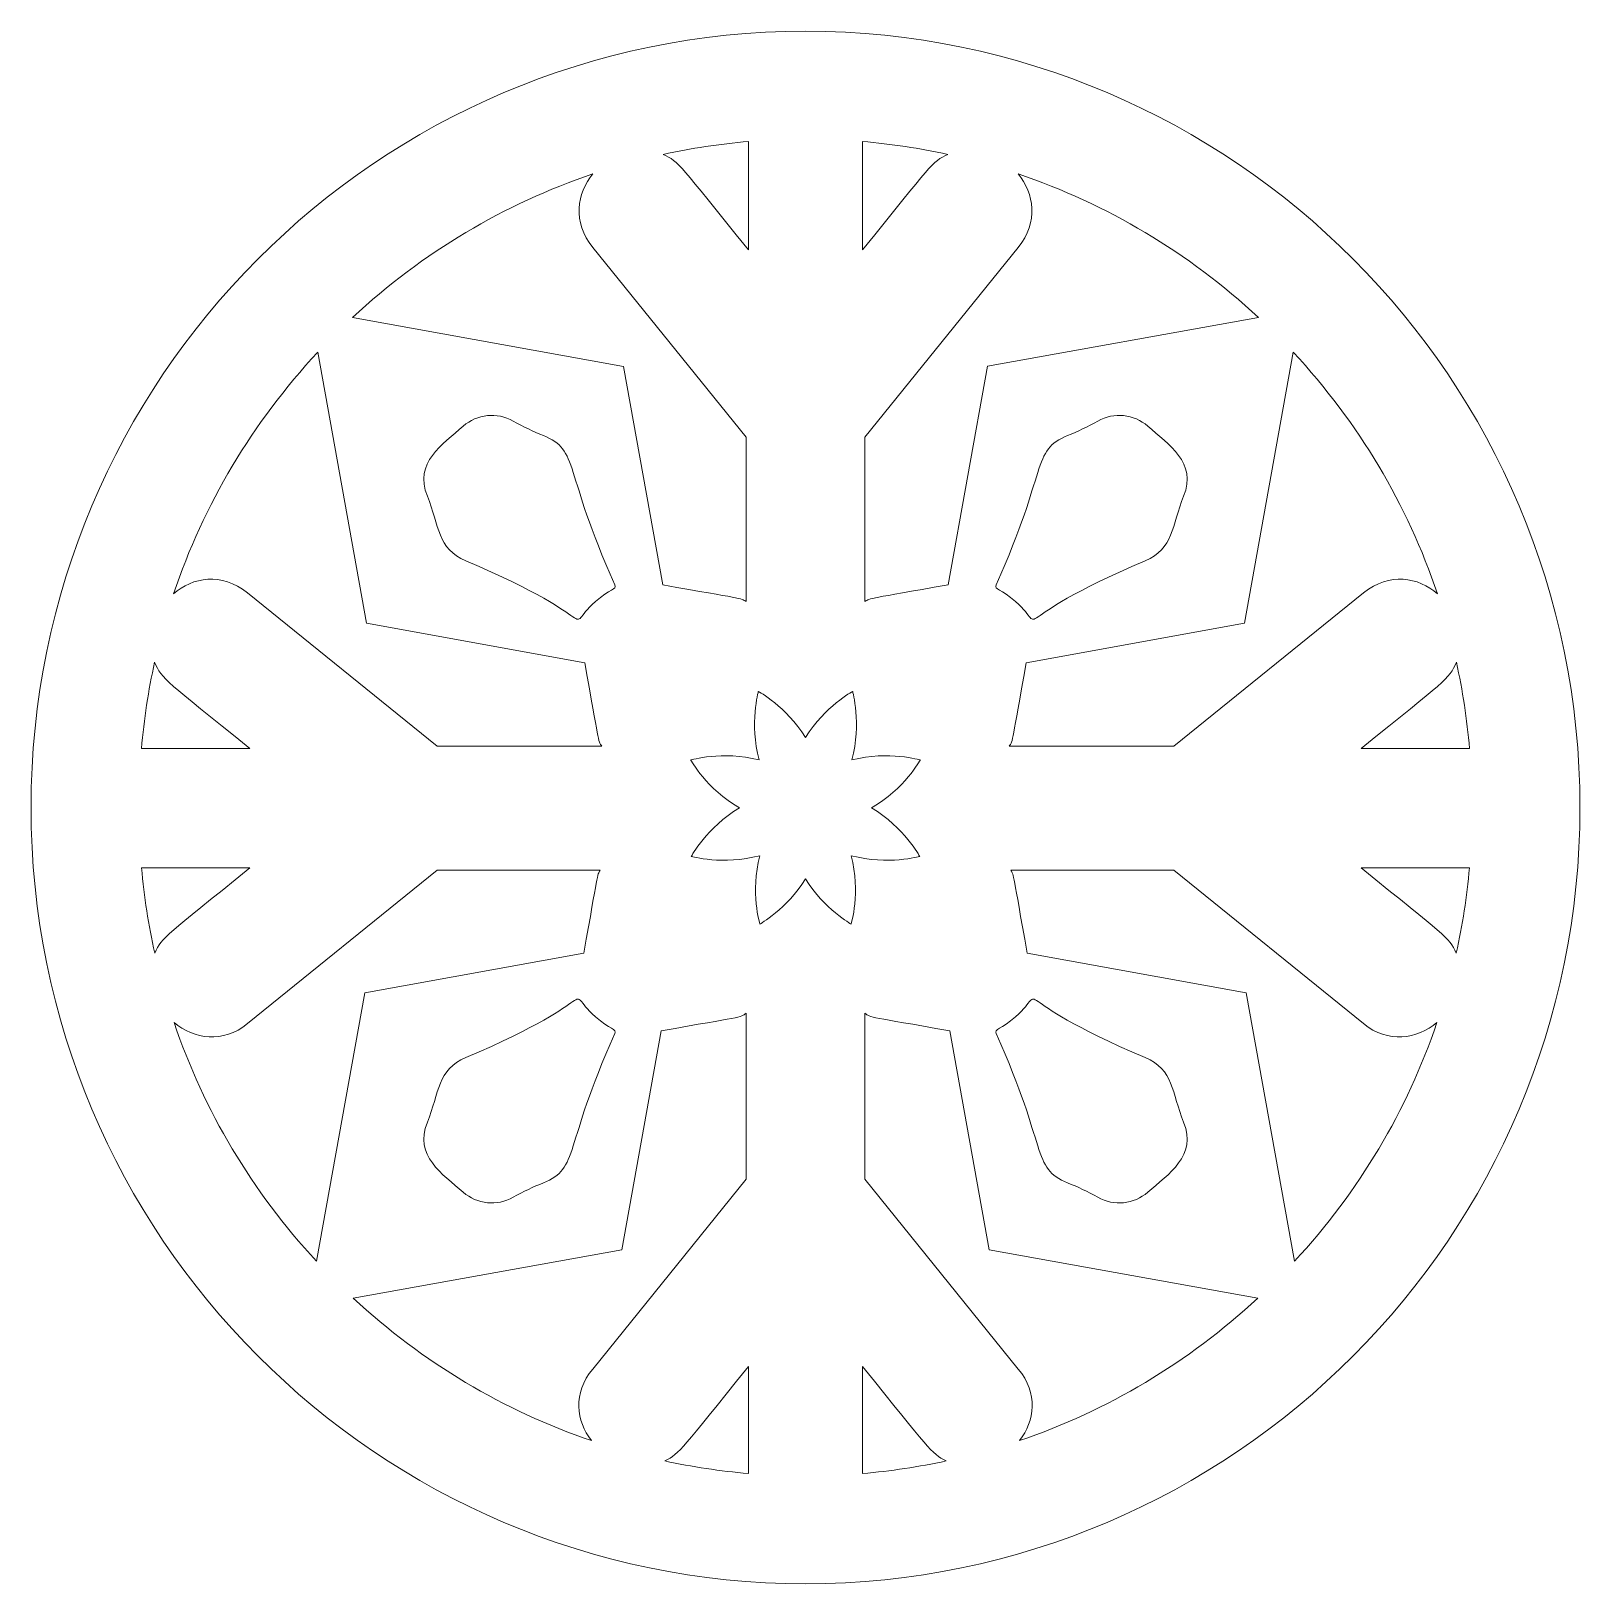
# Model space of a CAD drawing. Header units: inches. Extents: x 0.05 to 4.05, y 0.05 to 4.05.
import ezdxf

# ---------------------------------------------------------------- set-up
doc = ezdxf.new("R2010")
doc.units = ezdxf.units.IN
doc.header["$MEASUREMENT"] = 0
doc.layers.add('_U+0421_U+043B_U+043E_U+0439 1', color=7, linetype='Continuous')

msp = doc.modelspace()

# ---------------------------------------------------------------- linework, layer by layer
at = {"layer": '_U+0421_U+043B_U+043E_U+0439 1', "color": 12, "lineweight": 9, "true_color": 0xe30613}
for points, knots in [([(2.05, 4.05), (0.9476, 4.0475), (0.0546, 3.153), (0.0546, 2.05), (0.0546, 0.947), (0.9476, 0.0525), (2.05, 0.05), (3.1524, 0.0525), (4.0454, 0.947), (4.0454, 2.05), (4.0454, 3.153), (3.1524, 4.0475), (2.05, 4.05)], [0, 0, 0, 0, 1, 1, 1, 2, 2, 2, 3, 3, 3, 4, 4, 4, 4]), ([(1.9031, 3.7656), (1.9031, 3.7656), (1.9031, 3.4864), (1.9031, 3.4864), (1.7242, 3.7066), (1.7244, 3.7135), (1.6836, 3.7323), (1.7556, 3.748), (1.8288, 3.7591), (1.9031, 3.7656)], [0, 0, 0, 0, 1, 1, 1, 2, 2, 2, 3, 3, 3, 3]), ([(2.4164, 3.7323), (2.3756, 3.7135), (2.3758, 3.7066), (2.1969, 3.4864), (2.1969, 3.4864), (2.1969, 3.7656), (2.1969, 3.7656), (2.2712, 3.7591), (2.3444, 3.748), (2.4164, 3.7323)], [0, 0, 0, 0, 1, 1, 1, 2, 2, 2, 3, 3, 3, 3]), ([(1.502, 3.682), (1.4611, 3.6317), (1.4491, 3.5589), (1.502, 3.4927), (1.502, 3.4927), (1.8968, 3.0039), (1.8968, 3.0039), (1.8968, 3.0039), (1.8968, 2.5803), (1.8968, 2.5803), (1.8839, 2.5901), (1.8854, 2.587), (1.6828, 2.6235), (1.6828, 2.6235), (1.5813, 3.1863), (1.5813, 3.1863), (1.5813, 3.1863), (0.8832, 3.3123), (0.8832, 3.3123), (1.0636, 3.4801), (1.274, 3.605), (1.502, 3.682)], [0, 0, 0, 0, 1, 1, 1, 2, 2, 2, 3, 3, 3, 4, 4, 4, 5, 5, 5, 6, 6, 6, 7, 7, 7, 7]), ([(3.2168, 3.3123), (3.2168, 3.3123), (2.5187, 3.1864), (2.5187, 3.1864), (2.5187, 3.1864), (2.4172, 2.6236), (2.4172, 2.6236), (2.2146, 2.587), (2.2161, 2.5901), (2.2032, 2.5803), (2.2032, 2.5803), (2.2032, 3.0039), (2.2032, 3.0039), (2.2032, 3.0039), (2.598, 3.4927), (2.598, 3.4927), (2.6509, 3.5588), (2.6389, 3.6316), (2.5981, 3.682), (2.826, 3.605), (3.0364, 3.4801), (3.2168, 3.3123)], [0, 0, 0, 0, 1, 1, 1, 2, 2, 2, 3, 3, 3, 4, 4, 4, 5, 5, 5, 6, 6, 6, 7, 7, 7, 7]), ([(0.7933, 3.2225), (0.7933, 3.2225), (0.9193, 2.5244), (0.9193, 2.5244), (0.9193, 2.5244), (1.4814, 2.4229), (1.4814, 2.4229), (1.5181, 2.2198), (1.5149, 2.2211), (1.5251, 2.208), (1.5251, 2.208), (1.1009, 2.208), (1.1009, 2.208), (1.1009, 2.208), (0.6121, 2.6028), (0.6121, 2.6028), (0.5447, 2.6567), (0.4715, 2.6433), (0.4219, 2.6005), (0.499, 2.8298), (0.6245, 3.0413), (0.7933, 3.2225)], [0, 0, 0, 0, 1, 1, 1, 2, 2, 2, 3, 3, 3, 4, 4, 4, 5, 5, 5, 6, 6, 6, 7, 7, 7, 7]), ([(3.6781, 2.6005), (3.6285, 2.6433), (3.5553, 2.6567), (3.4879, 2.6028), (3.4879, 2.6028), (2.9991, 2.208), (2.9991, 2.208), (2.9991, 2.208), (2.5749, 2.208), (2.5749, 2.208), (2.5851, 2.2211), (2.5819, 2.2199), (2.6186, 2.4229), (2.6186, 2.4229), (3.1807, 2.5244), (3.1807, 2.5244), (3.1807, 2.5244), (3.3067, 3.2225), (3.3067, 3.2225), (3.4755, 3.0413), (3.601, 2.8298), (3.6781, 2.6005)], [0, 0, 0, 0, 1, 1, 1, 2, 2, 2, 3, 3, 3, 4, 4, 4, 5, 5, 5, 6, 6, 6, 7, 7, 7, 7]), ([(1.5087, 2.5802), (1.4156, 2.4987), (1.5578, 2.523), (1.1747, 2.6854), (1.1012, 2.7166), (1.1068, 2.7757), (1.0757, 2.8521), (1.0407, 2.9384), (1.1145, 2.9854), (1.1682, 3.0323), (1.2039, 3.0636), (1.2556, 3.069), (1.2968, 3.0455), (1.3228, 3.0306), (1.3497, 3.0182), (1.3746, 3.0082), (1.4688, 2.9702), (1.4247, 2.9194), (1.5588, 2.6238), (1.5647, 2.6109), (1.5467, 2.6134), (1.5087, 2.5802)], [0, 0, 0, 0, 1, 1, 1, 2, 2, 2, 3, 3, 3, 4, 4, 4, 5, 5, 5, 6, 6, 6, 7, 7, 7, 7]), ([(2.5412, 2.6238), (2.6753, 2.9194), (2.6312, 2.9702), (2.7254, 3.0082), (2.7503, 3.0182), (2.7772, 3.0306), (2.8032, 3.0455), (2.8444, 3.069), (2.8961, 3.0636), (2.9318, 3.0323), (2.9855, 2.9854), (3.0593, 2.9384), (3.0243, 2.8521), (2.9932, 2.7757), (2.9987, 2.7166), (2.9253, 2.6854), (2.5422, 2.5229), (2.6843, 2.4987), (2.5913, 2.5802), (2.5533, 2.6134), (2.5353, 2.6109), (2.5412, 2.6238)], [0, 0, 0, 0, 1, 1, 1, 2, 2, 2, 3, 3, 3, 4, 4, 4, 5, 5, 5, 6, 6, 6, 7, 7, 7, 7]), ([(0.373, 2.4244), (0.3916, 2.3791), (0.4026, 2.377), (0.6184, 2.2017), (0.6184, 2.2017), (0.3391, 2.2017), (0.3391, 2.2017), (0.3456, 2.277), (0.3569, 2.3514), (0.373, 2.4244)], [0, 0, 0, 0, 1, 1, 1, 2, 2, 2, 3, 3, 3, 3]), ([(3.7609, 2.2017), (3.7609, 2.2017), (3.4816, 2.2017), (3.4816, 2.2017), (3.6974, 2.377), (3.7084, 2.3791), (3.727, 2.4244), (3.7431, 2.3514), (3.7544, 2.277), (3.7609, 2.2017)], [0, 0, 0, 0, 1, 1, 1, 2, 2, 2, 3, 3, 3, 3]), ([(2.05, 1.866), (2.0011, 1.7873), (1.9324, 1.7497), (1.9324, 1.7497), (1.9324, 1.7497), (1.9077, 1.8307), (1.9321, 1.9259), (1.8371, 1.9003), (1.7558, 1.9241), (1.7558, 1.9241), (1.7558, 1.9241), (1.7956, 1.9989), (1.8802, 2.049), (1.795, 2.098), (1.7543, 2.1723), (1.7543, 2.1723), (1.7543, 2.1723), (1.8353, 2.197), (1.9305, 2.1726), (1.9049, 2.2675), (1.9287, 2.3488), (1.9287, 2.3488), (1.9287, 2.3488), (2, 2.3109), (2.05, 2.2304), (2.1, 2.3109), (2.1713, 2.3488), (2.1713, 2.3488), (2.1713, 2.3488), (2.1951, 2.2675), (2.1695, 2.1726), (2.2647, 2.197), (2.3457, 2.1723), (2.3457, 2.1723), (2.3457, 2.1723), (2.305, 2.098), (2.2198, 2.049), (2.3045, 1.9989), (2.3442, 1.9241), (2.3442, 1.9241), (2.3442, 1.9241), (2.2629, 1.9003), (2.1679, 1.9259), (2.1923, 1.8307), (2.1676, 1.7497), (2.1676, 1.7497), (2.1676, 1.7497), (2.0989, 1.7873), (2.05, 1.866)], [0, 0, 0, 0, 1, 1, 1, 2, 2, 2, 3, 3, 3, 4, 4, 4, 5, 5, 5, 6, 6, 6, 7, 7, 7, 8, 8, 8, 9, 9, 9, 10, 10, 10, 11, 11, 11, 12, 12, 12, 13, 13, 13, 14, 14, 14, 15, 15, 15, 16, 16, 16, 16]), ([(0.3732, 1.6751), (0.3573, 1.747), (0.346, 1.8203), (0.3394, 1.8946), (0.3394, 1.8946), (0.6184, 1.8946), (0.6184, 1.8946), (0.4027, 1.7193), (0.3926, 1.7172), (0.3732, 1.6751)], [0, 0, 0, 0, 1, 1, 1, 2, 2, 2, 3, 3, 3, 3]), ([(0.4232, 1.4958), (0.4747, 1.4538), (0.5492, 1.4411), (0.6121, 1.4935), (0.6121, 1.4935), (1.1009, 1.8884), (1.1009, 1.8884), (1.1009, 1.8884), (1.5211, 1.8884), (1.5211, 1.8884), (1.5128, 1.8762), (1.5158, 1.8799), (1.4788, 1.6747), (1.4788, 1.6747), (0.9145, 1.5729), (0.9145, 1.5729), (0.9145, 1.5729), (0.7897, 0.8814), (0.7897, 0.8814), (0.6237, 1.0608), (0.4998, 1.2696), (0.4232, 1.4958)], [0, 0, 0, 0, 1, 1, 1, 2, 2, 2, 3, 3, 3, 4, 4, 4, 5, 5, 5, 6, 6, 6, 7, 7, 7, 7]), ([(3.3103, 0.8813), (3.3103, 0.8813), (3.1855, 1.5729), (3.1855, 1.5729), (3.1855, 1.5729), (2.6213, 1.6747), (2.6213, 1.6747), (2.5842, 1.8799), (2.5872, 1.8762), (2.5789, 1.8883), (2.5789, 1.8883), (2.9991, 1.8883), (2.9991, 1.8883), (2.9991, 1.8883), (3.4879, 1.4935), (3.4879, 1.4935), (3.5508, 1.4411), (3.6253, 1.4538), (3.6768, 1.4958), (3.6002, 1.2696), (3.4763, 1.0608), (3.3103, 0.8813)], [0, 0, 0, 0, 1, 1, 1, 2, 2, 2, 3, 3, 3, 4, 4, 4, 5, 5, 5, 6, 6, 6, 7, 7, 7, 7]), ([(3.4816, 1.8946), (3.4816, 1.8946), (3.7606, 1.8946), (3.7606, 1.8946), (3.754, 1.8203), (3.7427, 1.747), (3.7268, 1.6751), (3.7074, 1.7172), (3.6973, 1.7193), (3.4816, 1.8946)], [0, 0, 0, 0, 1, 1, 1, 2, 2, 2, 3, 3, 3, 3]), ([(1.5588, 1.4675), (1.4247, 1.1719), (1.4688, 1.1211), (1.3746, 1.0831), (1.3497, 1.0731), (1.3228, 1.0607), (1.2968, 1.0459), (1.2556, 1.0223), (1.2039, 1.0278), (1.1682, 1.059), (1.1145, 1.1059), (1.0407, 1.1529), (1.0757, 1.2392), (1.1068, 1.3156), (1.1013, 1.3747), (1.1747, 1.4059), (1.5578, 1.5684), (1.4157, 1.5927), (1.5087, 1.5112), (1.5467, 1.4779), (1.5647, 1.4804), (1.5588, 1.4675)], [0, 0, 0, 0, 1, 1, 1, 2, 2, 2, 3, 3, 3, 4, 4, 4, 5, 5, 5, 6, 6, 6, 7, 7, 7, 7]), ([(2.5913, 1.5112), (2.6844, 1.5927), (2.5422, 1.5684), (2.9253, 1.4059), (2.9988, 1.3747), (2.9932, 1.3156), (3.0243, 1.2392), (3.0593, 1.1529), (2.9855, 1.1059), (2.9318, 1.059), (2.8961, 1.0278), (2.8444, 1.0223), (2.8032, 1.0459), (2.7772, 1.0607), (2.7503, 1.0731), (2.7254, 1.0831), (2.6312, 1.1211), (2.6753, 1.1719), (2.5412, 1.4675), (2.5353, 1.4804), (2.5533, 1.4779), (2.5913, 1.5112)], [0, 0, 0, 0, 1, 1, 1, 2, 2, 2, 3, 3, 3, 4, 4, 4, 5, 5, 5, 6, 6, 6, 7, 7, 7, 7]), ([(1.4983, 0.4193), (1.2725, 0.4961), (1.064, 0.62), (0.8849, 0.7861), (0.8849, 0.7861), (1.5765, 0.9109), (1.5765, 0.9109), (1.5765, 0.9109), (1.6782, 1.4745), (1.6782, 1.4745), (1.8842, 1.5117), (1.8829, 1.5079), (1.8968, 1.5203), (1.8968, 1.5203), (1.8968, 1.0925), (1.8968, 1.0925), (1.8968, 1.0925), (1.502, 0.6036), (1.502, 0.6036), (1.4494, 0.5405), (1.4594, 0.4696), (1.4983, 0.4193)], [0, 0, 0, 0, 1, 1, 1, 2, 2, 2, 3, 3, 3, 4, 4, 4, 5, 5, 5, 6, 6, 6, 7, 7, 7, 7]), ([(2.598, 0.6036), (2.598, 0.6036), (2.2032, 1.0925), (2.2032, 1.0925), (2.2032, 1.0925), (2.2032, 1.5203), (2.2032, 1.5203), (2.2171, 1.5079), (2.2157, 1.5117), (2.4218, 1.4745), (2.4218, 1.4745), (2.5235, 0.9109), (2.5235, 0.9109), (2.5235, 0.9109), (3.2151, 0.7861), (3.2151, 0.7861), (3.036, 0.6201), (2.8275, 0.4961), (2.6017, 0.4193), (2.6406, 0.4696), (2.6506, 0.5405), (2.598, 0.6036)], [0, 0, 0, 0, 1, 1, 1, 2, 2, 2, 3, 3, 3, 4, 4, 4, 5, 5, 5, 6, 6, 6, 7, 7, 7, 7]), ([(1.9031, 0.3344), (1.8302, 0.3408), (1.7582, 0.3516), (1.6874, 0.3669), (1.7273, 0.3865), (1.7299, 0.3968), (1.9031, 0.6099), (1.9031, 0.6099), (1.9031, 0.3344), (1.9031, 0.3344)], [0, 0, 0, 0, 1, 1, 1, 2, 2, 2, 3, 3, 3, 3]), ([(2.1969, 0.6099), (2.3701, 0.3968), (2.3727, 0.3865), (2.4126, 0.3669), (2.3418, 0.3516), (2.2698, 0.3408), (2.1969, 0.3344), (2.1969, 0.3344), (2.1969, 0.6099), (2.1969, 0.6099)], [0, 0, 0, 0, 1, 1, 1, 2, 2, 2, 3, 3, 3, 3])]:
    msp.add_open_spline(points, degree=3, knots=knots, dxfattribs=at)

doc.saveas('drawing.dxf')
